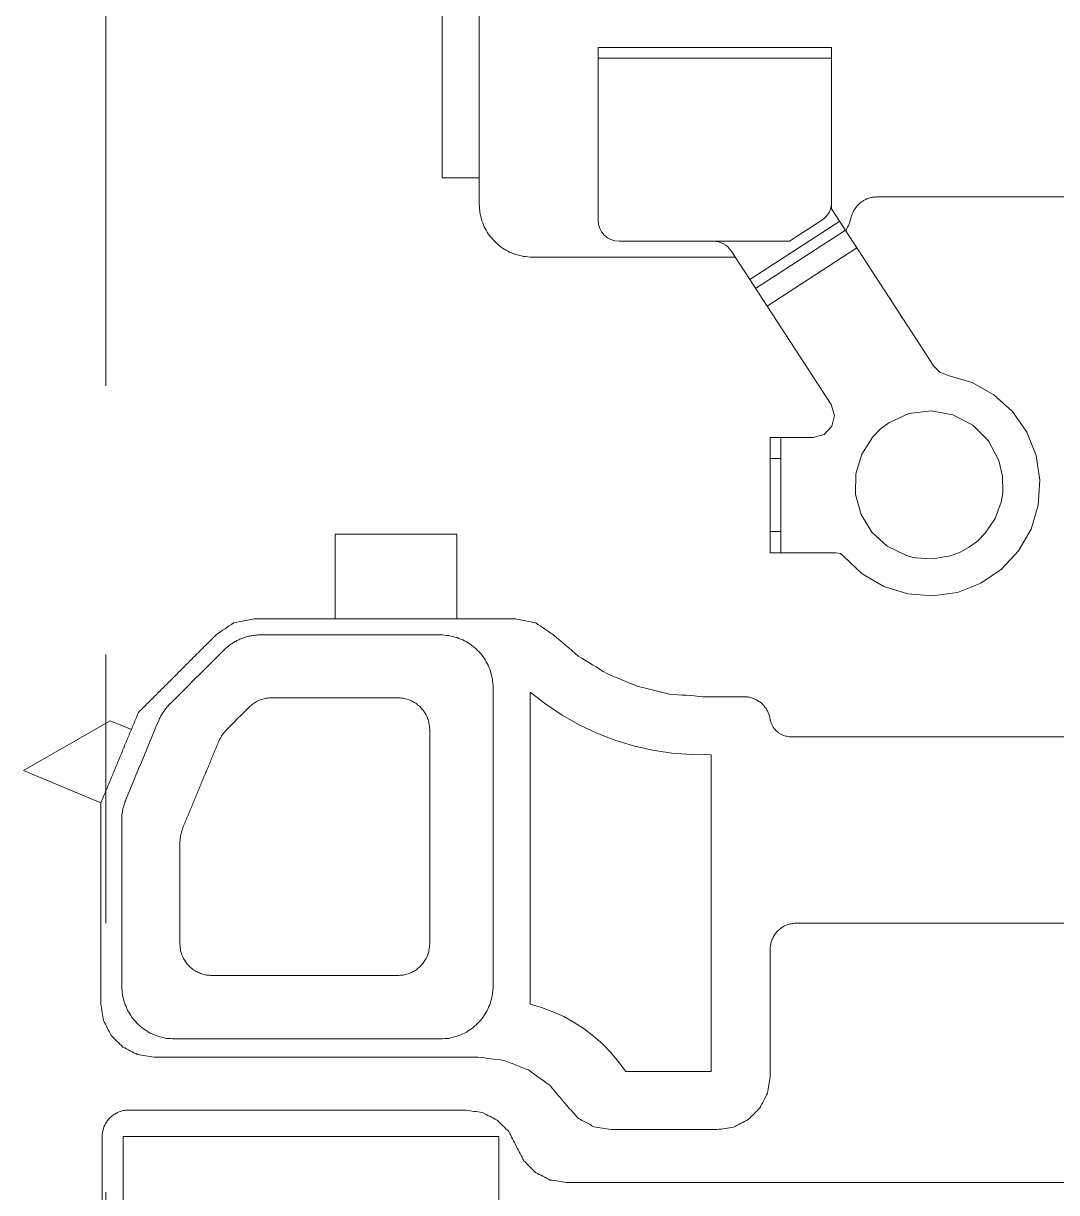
# Model space of a CAD drawing. Header units: millimetres. Extents: x 1863 to 2194, y 977 to 1295.
# Drawn here: x 2043.19 to 2052.95, y 1216.73 to 1227.79 of the extents above; entities that cross this region are included whole.
import ezdxf

# ---------------------------------------------------------------- set-up
doc = ezdxf.new("R2010")
doc.units = ezdxf.units.MM
doc.linetypes.add('CENTERX2', pattern=[101.6, 63.5, -12.7, 12.7, -12.7])
doc.layers.add('05 Tray 實際版框', color=220, linetype='Continuous', lineweight=25)
doc.layers.add('2', color=7, linetype='Continuous', true_color=0xffffff)

msp = doc.modelspace()

# ---------------------------------------------------------------- linework, layer by layer
at = {"layer": '05 Tray 實際版框', "linetype": 'CENTERX2', "lineweight": 0, "ltscale": 0.2}
msp.add_line((2043.966, 1257.38), (2043.966, 977.019), dxfattribs=at)
at = {"layer": '2', "color": 35, "linetype": 'Continuous', "lineweight": 18}
for p, q in [((2047.142, 1226.326), (2047.142, 1228.326)), ((2048.615, 1227.558), (2050.822, 1227.558)), ((2048.615, 1227.558), (2048.615, 1225.926)), ((2050.822, 1226.033), (2050.822, 1227.558)), ((2050.822, 1227.458), (2048.615, 1227.458)), ((2047.492, 1226.326), (2047.142, 1226.326)), ((2050.822, 1226.033), (2051.789, 1224.546)), ((2050.05, 1225.364), (2050.899, 1225.915)), ((2050.423, 1225.726), (2050.731, 1225.926)), ((2050.104, 1225.28), (2050.954, 1225.832)), ((2050.423, 1225.726), (2048.815, 1225.726)), ((2051.062, 1225.664), (2050.213, 1225.112)), ((2050.817, 1224.182), (2049.874, 1225.635)), ((2051.789, 1224.546), (2051.846, 1224.488)), ((2051.846, 1224.488), (2051.923, 1224.457)), ((2051.923, 1224.457), (2052.149, 1224.391)), ((2052.149, 1224.391), (2052.356, 1224.275)), ((2052.356, 1224.275), (2052.531, 1224.116)), ((2050.85, 1224.081), (2050.817, 1224.182)), ((2051.362, 1224.01), (2051.553, 1224.097)), ((2051.553, 1224.097), (2051.762, 1224.123)), ((2051.762, 1224.123), (2051.968, 1224.085)), ((2052.531, 1224.116), (2052.667, 1223.922)), ((2050.825, 1223.978), (2050.85, 1224.081)), ((2051.282, 1223.95), (2051.362, 1224.01)), ((2051.968, 1224.085), (2052.155, 1223.988)), ((2052.155, 1223.988), (2052.304, 1223.84)), ((2050.243, 1223.873), (2050.649, 1223.873)), ((2050.243, 1222.783), (2050.243, 1223.873)), ((2050.343, 1223.873), (2050.343, 1222.783)), ((2050.649, 1223.873), (2050.751, 1223.901)), ((2050.751, 1223.901), (2050.825, 1223.978)), ((2051.107, 1223.715), (2051.211, 1223.879)), ((2051.211, 1223.879), (2051.282, 1223.95)), ((2052.667, 1223.922), (2052.755, 1223.702)), ((2052.304, 1223.84), (2052.403, 1223.654)), ((2050.343, 1223.673), (2050.243, 1223.673)), ((2051.05, 1223.528), (2051.107, 1223.715)), ((2052.403, 1223.654), (2052.437, 1223.507)), ((2052.755, 1223.702), (2052.791, 1223.468)), ((2051.049, 1223.333), (2051.05, 1223.528)), ((2052.437, 1223.507), (2052.439, 1223.355)), ((2052.791, 1223.468), (2052.775, 1223.232)), ((2051.101, 1223.145), (2051.049, 1223.333)), ((2052.439, 1223.355), (2052.433, 1223.308)), ((2052.424, 1223.262), (2052.366, 1223.105)), ((2052.433, 1223.308), (2052.424, 1223.262)), ((2052.775, 1223.232), (2052.706, 1223.006)), ((2051.202, 1222.978), (2051.101, 1223.145)), ((2052.366, 1223.105), (2052.274, 1222.966)), ((2052.706, 1223.006), (2052.589, 1222.8)), ((2047.281, 1222.957), (2046.131, 1222.957)), ((2046.131, 1222.957), (2046.131, 1222.157)), ((2047.281, 1222.157), (2047.281, 1222.957)), ((2050.243, 1222.983), (2050.343, 1222.983)), ((2051.346, 1222.846), (2051.202, 1222.978)), ((2052.203, 1222.896), (2052.123, 1222.836)), ((2052.274, 1222.966), (2052.203, 1222.896)), ((2050.862, 1222.783), (2050.243, 1222.783)), ((2050.905, 1222.774), (2050.862, 1222.783)), ((2050.939, 1222.747), (2050.905, 1222.774)), ((2051.522, 1222.759), (2051.346, 1222.846)), ((2052.037, 1222.788), (2051.944, 1222.752)), ((2052.123, 1222.836), (2052.037, 1222.788)), ((2052.589, 1222.8), (2052.427, 1222.627)), ((2051.11, 1222.584), (2050.939, 1222.747)), ((2051.567, 1222.745), (2051.522, 1222.759)), ((2051.613, 1222.735), (2051.567, 1222.745)), ((2051.78, 1222.724), (2051.613, 1222.735)), ((2051.944, 1222.752), (2051.78, 1222.724)), ((2051.315, 1222.464), (2051.11, 1222.584)), ((2052.427, 1222.627), (2052.231, 1222.494)), ((2051.541, 1222.393), (2051.315, 1222.464)), ((2052.231, 1222.494), (2052.011, 1222.408)), ((2051.776, 1222.374), (2051.541, 1222.393)), ((2052.011, 1222.408), (2051.776, 1222.374)), ((2047.974, 1221.465), (2048.121, 1221.35)), ((2047.974, 1218.517), (2047.974, 1221.465)), ((2048.121, 1221.35), (2048.275, 1221.248)), ((2048.275, 1221.248), (2048.436, 1221.157)), ((2044.007, 1221.193), (2043.186, 1220.723)), ((2044.206, 1221.112), (2044.007, 1221.193)), ((2048.436, 1221.157), (2048.603, 1221.078)), ((2048.603, 1221.078), (2048.774, 1221.012)), ((2048.774, 1221.012), (2048.95, 1220.958)), ((2048.95, 1220.958), (2049.13, 1220.917)), ((2049.13, 1220.917), (2049.313, 1220.889)), ((2049.313, 1220.889), (2049.498, 1220.875)), ((2049.498, 1220.875), (2049.684, 1220.873)), ((2049.684, 1220.873), (2049.684, 1217.88)), ((2043.186, 1220.723), (2043.919, 1220.419)), ((2048.082, 1218.485), (2047.973, 1218.517)), ((2048.188, 1218.445), (2048.082, 1218.485)), ((2048.291, 1218.398), (2048.188, 1218.445)), ((2048.39, 1218.344), (2048.291, 1218.398)), ((2048.484, 1218.282), (2048.39, 1218.344)), ((2048.574, 1218.214), (2048.484, 1218.282)), ((2048.658, 1218.14), (2048.574, 1218.214)), ((2048.737, 1218.059), (2048.658, 1218.14)), ((2048.81, 1217.972), (2048.737, 1218.059)), ((2048.877, 1217.88), (2048.81, 1217.972)), ((2049.684, 1217.88), (2048.877, 1217.88))]:
    msp.add_line(p, q, dxfattribs=at)
for centre, start, end in [((2050.622, 1226.094), 302.9616, 0), ((2048.815, 1225.926), 180, 270), ((2049.706, 1225.526), 32.9887, 90)]:
    msp.add_arc(centre, 0.2, start, end, dxfattribs=at)
for points, degree in [([(2047.492, 1229.674), (2047.492, 1226.076)], 1), ([(2051.072, 1226.071), (2051.08, 1226.078), (2051.089, 1226.086), (2051.097, 1226.093)], 3), ([(2051.097, 1226.093), (2051.106, 1226.099), (2051.115, 1226.105), (2051.124, 1226.111)], 3), ([(2051.124, 1226.111), (2051.133, 1226.116), (2051.143, 1226.121), (2051.153, 1226.126)], 3), ([(2051.153, 1226.126), (2051.163, 1226.13), (2051.174, 1226.133), (2051.184, 1226.137)], 3), ([(2051.184, 1226.137), (2051.195, 1226.139), (2051.206, 1226.141), (2051.217, 1226.144)], 3), ([(2051.217, 1226.144), (2051.228, 1226.144), (2051.24, 1226.145), (2051.251, 1226.146)], 3), ([(2051.251, 1226.146), (2056.294, 1226.146)], 1), ([(2047.492, 1226.076), (2047.495, 1226.049), (2047.497, 1226.022), (2047.499, 1225.995)], 3), ([(2047.499, 1225.995), (2047.505, 1225.969), (2047.512, 1225.944), (2047.518, 1225.918)], 3), ([(2051.008, 1225.956), (2051.012, 1225.967), (2051.015, 1225.978), (2051.019, 1225.989)], 3), ([(2051.019, 1225.989), (2051.023, 1225.999), (2051.028, 1226.009), (2051.033, 1226.019)], 3), ([(2051.033, 1226.019), (2051.039, 1226.028), (2051.045, 1226.037), (2051.051, 1226.046)], 3), ([(2051.051, 1226.046), (2051.058, 1226.055), (2051.065, 1226.063), (2051.072, 1226.071)], 3), ([(2047.518, 1225.918), (2047.528, 1225.894), (2047.538, 1225.87), (2047.548, 1225.846)], 3), ([(2050.959, 1225.831), (2050.968, 1225.851), (2050.978, 1225.871), (2050.988, 1225.891)], 3), ([(2050.988, 1225.891), (2050.995, 1225.913), (2051.001, 1225.934), (2051.008, 1225.956)], 3), ([(2047.548, 1225.846), (2047.562, 1225.824), (2047.575, 1225.803), (2047.589, 1225.781)], 3), ([(2047.589, 1225.781), (2047.605, 1225.761), (2047.622, 1225.742), (2047.639, 1225.723)], 3), ([(2047.639, 1225.723), (2047.658, 1225.706), (2047.677, 1225.689), (2047.697, 1225.673)], 3), ([(2047.697, 1225.673), (2047.719, 1225.659), (2047.74, 1225.645), (2047.762, 1225.632)], 3), ([(2047.762, 1225.632), (2047.786, 1225.622), (2047.81, 1225.612), (2047.834, 1225.602)], 3), ([(2047.834, 1225.602), (2047.86, 1225.595), (2047.885, 1225.589), (2047.911, 1225.583)], 3), ([(2047.911, 1225.583), (2047.938, 1225.58), (2047.965, 1225.578), (2047.992, 1225.576)], 3), ([(2047.992, 1225.576), (2049.912, 1225.576)], 1), ([(2045.172, 1222.119), (2045.118, 1222.083), (2045.064, 1222.046), (2045.01, 1222.01)], 3), ([(2045.363, 1222.157), (2045.299, 1222.144), (2045.236, 1222.131), (2045.172, 1222.119)], 3), ([(2047.836, 1222.157), (2045.363, 1222.157)], 1), ([(2048.028, 1222.119), (2047.964, 1222.131), (2047.9, 1222.144), (2047.836, 1222.157)], 3), ([(2048.189, 1222.01), (2048.135, 1222.046), (2048.081, 1222.082), (2048.028, 1222.119)], 3), ([(2045.01, 1222.01), (2044.273, 1221.273)], 1), ([(2045.314, 1221.993), (2045.302, 1221.989), (2045.289, 1221.986), (2045.276, 1221.982)], 3), ([(2045.353, 1222), (2045.34, 1221.998), (2045.327, 1221.995), (2045.314, 1221.993)], 3), ([(2045.392, 1222.005), (2045.379, 1222.004), (2045.366, 1222.002), (2045.353, 1222)], 3), ([(2045.432, 1222.007), (2045.419, 1222.006), (2045.405, 1222.006), (2045.392, 1222.005)], 3), ([(2047.125, 1222.007), (2045.432, 1222.007)], 1), ([(2047.206, 1222), (2047.179, 1222.002), (2047.152, 1222.005), (2047.125, 1222.007)], 3), ([(2047.283, 1221.981), (2047.257, 1221.988), (2047.232, 1221.994), (2047.206, 1222)], 3), ([(2048.428, 1221.806), (2048.348, 1221.874), (2048.269, 1221.942), (2048.189, 1222.01)], 3), ([(2045.107, 1221.887), (2045.097, 1221.878), (2045.088, 1221.869), (2045.078, 1221.86)], 3), ([(2045.138, 1221.911), (2045.128, 1221.903), (2045.117, 1221.895), (2045.107, 1221.887)], 3), ([(2045.17, 1221.933), (2045.16, 1221.926), (2045.149, 1221.919), (2045.138, 1221.911)], 3), ([(2045.204, 1221.952), (2045.193, 1221.946), (2045.182, 1221.939), (2045.17, 1221.933)], 3), ([(2045.24, 1221.969), (2045.228, 1221.963), (2045.216, 1221.958), (2045.204, 1221.952)], 3), ([(2045.276, 1221.982), (2045.264, 1221.978), (2045.252, 1221.973), (2045.24, 1221.969)], 3), ([(2047.355, 1221.951), (2047.331, 1221.961), (2047.307, 1221.971), (2047.283, 1221.981)], 3), ([(2047.42, 1221.91), (2047.398, 1221.924), (2047.377, 1221.937), (2047.355, 1221.951)], 3), ([(2047.478, 1221.86), (2047.459, 1221.877), (2047.44, 1221.894), (2047.42, 1221.91)], 3), ([(2045.078, 1221.86), (2044.568, 1221.351)], 1), ([(2047.528, 1221.802), (2047.512, 1221.821), (2047.495, 1221.841), (2047.478, 1221.86)], 3), ([(2047.569, 1221.736), (2047.555, 1221.758), (2047.542, 1221.78), (2047.528, 1221.802)], 3), ([(2048.697, 1221.641), (2048.607, 1221.696), (2048.518, 1221.751), (2048.428, 1221.806)], 3), ([(2047.599, 1221.665), (2047.589, 1221.689), (2047.579, 1221.713), (2047.569, 1221.736)], 3), ([(2047.618, 1221.588), (2047.612, 1221.613), (2047.605, 1221.639), (2047.599, 1221.665)], 3), ([(2047.625, 1221.507), (2047.622, 1221.534), (2047.62, 1221.561), (2047.618, 1221.588)], 3), ([(2048.986, 1221.521), (2048.89, 1221.561), (2048.793, 1221.601), (2048.697, 1221.641)], 3), ([(2047.625, 1218.687), (2047.625, 1221.507)], 1), ([(2049.292, 1221.447), (2049.19, 1221.471), (2049.088, 1221.496), (2048.986, 1221.521)], 3), ([(2049.606, 1221.422), (2049.501, 1221.431), (2049.397, 1221.439), (2049.292, 1221.447)], 3), ([(2044.555, 1221.337), (2044.55, 1221.332), (2044.546, 1221.327), (2044.542, 1221.322)], 3), ([(2044.568, 1221.351), (2044.564, 1221.346), (2044.559, 1221.341), (2044.555, 1221.337)], 3), ([(2045.337, 1221.34), (2045.331, 1221.334), (2045.326, 1221.329), (2045.32, 1221.324)], 3), ([(2045.355, 1221.354), (2045.349, 1221.35), (2045.343, 1221.345), (2045.337, 1221.34)], 3), ([(2045.375, 1221.367), (2045.368, 1221.363), (2045.362, 1221.359), (2045.355, 1221.354)], 3), ([(2045.395, 1221.379), (2045.388, 1221.375), (2045.382, 1221.371), (2045.375, 1221.367)], 3), ([(2045.416, 1221.389), (2045.409, 1221.386), (2045.402, 1221.382), (2045.395, 1221.379)], 3), ([(2045.438, 1221.397), (2045.431, 1221.394), (2045.424, 1221.391), (2045.416, 1221.389)], 3), ([(2045.461, 1221.403), (2045.453, 1221.401), (2045.446, 1221.399), (2045.438, 1221.397)], 3), ([(2045.484, 1221.408), (2045.476, 1221.406), (2045.468, 1221.405), (2045.461, 1221.403)], 3), ([(2045.507, 1221.411), (2045.499, 1221.41), (2045.492, 1221.409), (2045.484, 1221.408)], 3), ([(2045.531, 1221.412), (2045.523, 1221.411), (2045.515, 1221.411), (2045.507, 1221.411)], 3), ([(2046.725, 1221.412), (2045.531, 1221.412)], 1), ([(2046.774, 1221.408), (2046.758, 1221.409), (2046.742, 1221.41), (2046.725, 1221.412)], 3), ([(2046.82, 1221.396), (2046.805, 1221.4), (2046.789, 1221.404), (2046.774, 1221.408)], 3), ([(2046.863, 1221.378), (2046.849, 1221.384), (2046.835, 1221.39), (2046.82, 1221.396)], 3), ([(2046.902, 1221.354), (2046.889, 1221.362), (2046.876, 1221.37), (2046.863, 1221.378)], 3), ([(2046.937, 1221.324), (2046.926, 1221.334), (2046.914, 1221.344), (2046.902, 1221.354)], 3), ([(2049.994, 1221.422), (2049.606, 1221.422)], 1), ([(2050.03, 1221.42), (2050.018, 1221.421), (2050.006, 1221.421), (2049.994, 1221.422)], 3), ([(2050.065, 1221.412), (2050.054, 1221.415), (2050.042, 1221.417), (2050.03, 1221.42)], 3), ([(2050.098, 1221.4), (2050.087, 1221.404), (2050.076, 1221.408), (2050.065, 1221.412)], 3), ([(2050.129, 1221.383), (2050.119, 1221.389), (2050.108, 1221.394), (2050.098, 1221.4)], 3), ([(2050.157, 1221.363), (2050.147, 1221.369), (2050.138, 1221.376), (2050.129, 1221.383)], 3), ([(2050.181, 1221.338), (2050.173, 1221.346), (2050.165, 1221.354), (2050.157, 1221.363)], 3), ([(2050.203, 1221.311), (2050.196, 1221.32), (2050.188, 1221.329), (2050.181, 1221.338)], 3), ([(2044.273, 1221.273), (2043.919, 1220.42)], 1), ([(2044.477, 1221.224), (2044.474, 1221.218), (2044.471, 1221.212), (2044.468, 1221.207)], 3), ([(2044.486, 1221.242), (2044.483, 1221.236), (2044.48, 1221.23), (2044.477, 1221.224)], 3), ([(2044.496, 1221.259), (2044.493, 1221.253), (2044.489, 1221.247), (2044.486, 1221.242)], 3), ([(2044.506, 1221.275), (2044.503, 1221.27), (2044.499, 1221.264), (2044.496, 1221.259)], 3), ([(2044.518, 1221.291), (2044.514, 1221.286), (2044.51, 1221.28), (2044.506, 1221.275)], 3), ([(2044.529, 1221.307), (2044.525, 1221.302), (2044.522, 1221.296), (2044.518, 1221.291)], 3), ([(2044.542, 1221.322), (2044.538, 1221.317), (2044.534, 1221.312), (2044.529, 1221.307)], 3), ([(2045.32, 1221.324), (2045.113, 1221.118)], 1), ([(2046.967, 1221.289), (2046.957, 1221.3), (2046.947, 1221.312), (2046.937, 1221.324)], 3), ([(2046.992, 1221.25), (2046.984, 1221.263), (2046.975, 1221.276), (2046.967, 1221.289)], 3), ([(2047.01, 1221.206), (2047.004, 1221.221), (2046.998, 1221.235), (2046.992, 1221.25)], 3), ([(2050.22, 1221.28), (2050.214, 1221.29), (2050.208, 1221.301), (2050.203, 1221.311)], 3), ([(2050.233, 1221.247), (2050.229, 1221.258), (2050.224, 1221.269), (2050.22, 1221.28)], 3), ([(2050.241, 1221.212), (2050.238, 1221.223), (2050.236, 1221.235), (2050.233, 1221.247)], 3), ([(2044.461, 1221.189), (2044.153, 1220.447)], 1), ([(2044.468, 1221.207), (2044.466, 1221.201), (2044.463, 1221.195), (2044.461, 1221.189)], 3), ([(2045.102, 1221.106), (2045.099, 1221.102), (2045.095, 1221.098), (2045.092, 1221.094)], 3), ([(2045.113, 1221.118), (2045.109, 1221.114), (2045.106, 1221.11), (2045.102, 1221.106)], 3), ([(2047.021, 1221.16), (2047.017, 1221.176), (2047.014, 1221.191), (2047.01, 1221.206)], 3), ([(2047.025, 1221.112), (2047.024, 1221.128), (2047.023, 1221.144), (2047.021, 1221.16)], 3), ([(2047.025, 1219.087), (2047.025, 1221.112)], 1), ([(2050.242, 1221.204), (2050.242, 1221.205), (2050.242, 1221.205), (2050.242, 1221.206)], 3), ([(2050.242, 1221.203), (2050.242, 1221.203), (2050.242, 1221.204), (2050.242, 1221.204)], 3), ([(2050.243, 1221.202), (2050.243, 1221.202), (2050.243, 1221.203), (2050.242, 1221.203)], 3), ([(2050.243, 1221.2), (2050.243, 1221.201), (2050.243, 1221.201), (2050.243, 1221.202)], 3), ([(2050.243, 1221.199), (2050.243, 1221.199), (2050.243, 1221.2), (2050.243, 1221.2)], 3), ([(2050.244, 1221.197), (2050.244, 1221.198), (2050.244, 1221.198), (2050.243, 1221.199)], 3), ([(2050.252, 1221.171), (2050.249, 1221.18), (2050.247, 1221.188), (2050.244, 1221.197)], 3), ([(2050.263, 1221.147), (2050.259, 1221.155), (2050.256, 1221.163), (2050.252, 1221.171)], 3), ([(2050.277, 1221.124), (2050.273, 1221.132), (2050.268, 1221.139), (2050.263, 1221.147)], 3), ([(2050.295, 1221.104), (2050.289, 1221.111), (2050.283, 1221.117), (2050.277, 1221.124)], 3), ([(2045.033, 1221.002), (2045.031, 1220.997), (2045.029, 1220.993), (2045.027, 1220.988)], 3), ([(2045.04, 1221.016), (2045.037, 1221.012), (2045.035, 1221.007), (2045.033, 1221.002)], 3), ([(2045.047, 1221.03), (2045.044, 1221.026), (2045.042, 1221.021), (2045.04, 1221.016)], 3), ([(2045.055, 1221.044), (2045.052, 1221.039), (2045.05, 1221.035), (2045.047, 1221.03)], 3), ([(2045.063, 1221.057), (2045.06, 1221.053), (2045.058, 1221.048), (2045.055, 1221.044)], 3), ([(2045.072, 1221.07), (2045.069, 1221.066), (2045.066, 1221.061), (2045.063, 1221.057)], 3), ([(2045.082, 1221.082), (2045.079, 1221.078), (2045.075, 1221.074), (2045.072, 1221.07)], 3), ([(2045.092, 1221.094), (2045.088, 1221.09), (2045.085, 1221.086), (2045.082, 1221.082)], 3), ([(2050.314, 1221.086), (2050.308, 1221.092), (2050.301, 1221.098), (2050.295, 1221.104)], 3), ([(2050.336, 1221.071), (2050.329, 1221.076), (2050.321, 1221.081), (2050.314, 1221.086)], 3), ([(2050.36, 1221.059), (2050.352, 1221.063), (2050.344, 1221.067), (2050.336, 1221.071)], 3), ([(2050.385, 1221.05), (2050.376, 1221.053), (2050.368, 1221.056), (2050.36, 1221.059)], 3), ([(2050.411, 1221.045), (2050.402, 1221.047), (2050.394, 1221.048), (2050.385, 1221.05)], 3), ([(2050.439, 1221.043), (2050.43, 1221.043), (2050.42, 1221.044), (2050.411, 1221.045)], 3), ([(2050.553, 1221.043), (2050.439, 1221.043)], 1), ([(2050.961, 1221.043), (2050.553, 1221.043)], 1), ([(2051.368, 1221.043), (2050.961, 1221.043)], 1), ([(2052.659, 1221.043), (2051.368, 1221.043)], 1), ([(2053.105, 1221.043), (2052.659, 1221.043)], 1), ([(2045.027, 1220.988), (2044.695, 1220.189)], 1), ([(2044.153, 1220.447), (2044.151, 1220.441), (2044.148, 1220.435), (2044.146, 1220.429)], 3), ([(2043.919, 1220.42), (2043.919, 1218.515)], 1), ([(2044.121, 1220.334), (2044.12, 1220.328), (2044.119, 1220.321), (2044.118, 1220.315)], 3), ([(2044.125, 1220.354), (2044.123, 1220.347), (2044.122, 1220.341), (2044.121, 1220.334)], 3), ([(2044.129, 1220.373), (2044.127, 1220.366), (2044.126, 1220.36), (2044.125, 1220.354)], 3), ([(2044.134, 1220.392), (2044.132, 1220.385), (2044.131, 1220.379), (2044.129, 1220.373)], 3), ([(2044.14, 1220.411), (2044.138, 1220.404), (2044.136, 1220.398), (2044.134, 1220.392)], 3), ([(2044.146, 1220.429), (2044.144, 1220.423), (2044.142, 1220.417), (2044.14, 1220.411)], 3), ([(2044.116, 1220.295), (2044.116, 1220.289), (2044.116, 1220.282), (2044.115, 1220.276)], 3), ([(2044.115, 1220.276), (2044.115, 1220.269), (2044.115, 1220.263), (2044.115, 1220.256)], 3), ([(2044.115, 1220.256), (2044.115, 1218.687)], 1), ([(2044.118, 1220.315), (2044.118, 1220.308), (2044.117, 1220.302), (2044.116, 1220.295)], 3), ([(2044.673, 1220.114), (2044.672, 1220.109), (2044.671, 1220.104), (2044.67, 1220.099)], 3), ([(2044.676, 1220.129), (2044.675, 1220.124), (2044.674, 1220.119), (2044.673, 1220.114)], 3), ([(2044.68, 1220.144), (2044.679, 1220.139), (2044.678, 1220.134), (2044.676, 1220.129)], 3), ([(2044.685, 1220.159), (2044.683, 1220.154), (2044.682, 1220.149), (2044.68, 1220.144)], 3), ([(2044.69, 1220.174), (2044.688, 1220.169), (2044.686, 1220.164), (2044.685, 1220.159)], 3), ([(2044.695, 1220.189), (2044.693, 1220.184), (2044.691, 1220.179), (2044.69, 1220.174)], 3), ([(2044.666, 1220.067), (2044.666, 1220.062), (2044.666, 1220.057), (2044.665, 1220.052)], 3), ([(2044.665, 1220.052), (2044.665, 1220.047), (2044.665, 1220.041), (2044.665, 1220.036)], 3), ([(2044.665, 1220.036), (2044.665, 1219.087)], 1), ([(2044.668, 1220.083), (2044.667, 1220.078), (2044.667, 1220.073), (2044.666, 1220.067)], 3), ([(2044.67, 1220.099), (2044.669, 1220.093), (2044.669, 1220.088), (2044.668, 1220.083)], 3), ([(2050.314, 1219.209), (2050.324, 1219.218), (2050.333, 1219.226), (2050.343, 1219.234)], 3), ([(2050.343, 1219.234), (2050.354, 1219.241), (2050.365, 1219.248), (2050.376, 1219.255)], 3), ([(2050.376, 1219.255), (2050.388, 1219.26), (2050.4, 1219.265), (2050.412, 1219.27)], 3), ([(2050.412, 1219.27), (2050.425, 1219.273), (2050.437, 1219.276), (2050.45, 1219.279)], 3), ([(2050.45, 1219.279), (2050.464, 1219.28), (2050.477, 1219.281), (2050.491, 1219.282)], 3), ([(2050.491, 1219.282), (2050.553, 1219.282)], 1), ([(2050.553, 1219.282), (2050.961, 1219.282)], 1), ([(2050.961, 1219.282), (2051.368, 1219.282)], 1), ([(2051.368, 1219.282), (2052.659, 1219.282)], 1), ([(2052.659, 1219.282), (2053.105, 1219.282)], 1), ([(2050.254, 1219.111), (2050.259, 1219.123), (2050.264, 1219.135), (2050.269, 1219.147)], 3), ([(2050.269, 1219.147), (2050.276, 1219.158), (2050.282, 1219.169), (2050.289, 1219.18)], 3), ([(2050.289, 1219.18), (2050.297, 1219.19), (2050.306, 1219.2), (2050.314, 1219.209)], 3), ([(2044.665, 1219.087), (2044.666, 1219.07), (2044.668, 1219.054), (2044.669, 1219.038)], 3), ([(2044.669, 1219.038), (2044.673, 1219.023), (2044.676, 1219.007), (2044.68, 1218.992)], 3), ([(2047.01, 1218.992), (2047.014, 1219.007), (2047.017, 1219.023), (2047.021, 1219.038)], 3), ([(2047.021, 1219.038), (2047.023, 1219.054), (2047.024, 1219.07), (2047.025, 1219.087)], 3), ([(2050.241, 1219.032), (2050.242, 1219.046), (2050.243, 1219.059), (2050.244, 1219.073)], 3), ([(2050.241, 1217.83), (2050.241, 1219.032)], 1), ([(2050.244, 1219.073), (2050.247, 1219.086), (2050.251, 1219.099), (2050.254, 1219.111)], 3), ([(2044.68, 1218.992), (2044.686, 1218.977), (2044.692, 1218.963), (2044.698, 1218.949)], 3), ([(2044.698, 1218.949), (2044.707, 1218.936), (2044.715, 1218.923), (2044.723, 1218.909)], 3), ([(2044.723, 1218.909), (2044.733, 1218.898), (2044.743, 1218.886), (2044.753, 1218.874)], 3), ([(2046.937, 1218.874), (2046.947, 1218.886), (2046.957, 1218.898), (2046.967, 1218.909)], 3), ([(2046.967, 1218.909), (2046.975, 1218.923), (2046.984, 1218.936), (2046.992, 1218.949)], 3), ([(2046.992, 1218.949), (2046.998, 1218.963), (2047.004, 1218.977), (2047.01, 1218.992)], 3), ([(2044.753, 1218.874), (2044.764, 1218.864), (2044.776, 1218.854), (2044.788, 1218.844)], 3), ([(2044.788, 1218.844), (2044.801, 1218.836), (2044.814, 1218.828), (2044.827, 1218.82)], 3), ([(2044.827, 1218.82), (2044.841, 1218.814), (2044.856, 1218.808), (2044.87, 1218.802)], 3), ([(2044.87, 1218.802), (2044.885, 1218.798), (2044.901, 1218.794), (2044.916, 1218.791)], 3), ([(2044.916, 1218.791), (2044.932, 1218.789), (2044.948, 1218.788), (2044.965, 1218.787)], 3), ([(2044.965, 1218.787), (2046.725, 1218.787)], 1), ([(2046.725, 1218.787), (2046.742, 1218.788), (2046.758, 1218.789), (2046.774, 1218.791)], 3), ([(2046.774, 1218.791), (2046.789, 1218.794), (2046.805, 1218.798), (2046.82, 1218.802)], 3), ([(2046.82, 1218.802), (2046.835, 1218.808), (2046.849, 1218.814), (2046.863, 1218.82)], 3), ([(2046.863, 1218.82), (2046.876, 1218.828), (2046.889, 1218.836), (2046.902, 1218.844)], 3), ([(2046.902, 1218.844), (2046.914, 1218.854), (2046.926, 1218.864), (2046.937, 1218.874)], 3), ([(2044.115, 1218.687), (2044.117, 1218.66), (2044.119, 1218.633), (2044.121, 1218.606)], 3), ([(2047.618, 1218.606), (2047.62, 1218.633), (2047.622, 1218.66), (2047.625, 1218.687)], 3), ([(2044.121, 1218.606), (2044.128, 1218.58), (2044.134, 1218.554), (2044.14, 1218.529)], 3), ([(2047.599, 1218.529), (2047.605, 1218.554), (2047.612, 1218.58), (2047.618, 1218.606)], 3), ([(2043.919, 1218.515), (2043.927, 1218.464), (2043.935, 1218.412), (2043.944, 1218.361)], 3), ([(2044.14, 1218.529), (2044.15, 1218.505), (2044.161, 1218.481), (2044.171, 1218.457)], 3), ([(2044.171, 1218.457), (2044.184, 1218.435), (2044.198, 1218.413), (2044.211, 1218.391)], 3), ([(2047.528, 1218.391), (2047.542, 1218.413), (2047.555, 1218.435), (2047.569, 1218.457)], 3), ([(2047.569, 1218.457), (2047.579, 1218.481), (2047.589, 1218.505), (2047.599, 1218.529)], 3), ([(2043.944, 1218.361), (2043.967, 1218.314), (2043.991, 1218.268), (2044.014, 1218.221)], 3), ([(2044.211, 1218.391), (2044.228, 1218.372), (2044.245, 1218.352), (2044.261, 1218.333)], 3), ([(2047.478, 1218.333), (2047.495, 1218.352), (2047.512, 1218.372), (2047.528, 1218.391)], 3), ([(2044.261, 1218.333), (2044.281, 1218.316), (2044.3, 1218.3), (2044.32, 1218.283)], 3), ([(2044.32, 1218.283), (2044.341, 1218.27), (2044.363, 1218.256), (2044.385, 1218.242)], 3), ([(2044.385, 1218.242), (2044.409, 1218.232), (2044.433, 1218.222), (2044.457, 1218.212)], 3), ([(2047.283, 1218.212), (2047.307, 1218.222), (2047.331, 1218.232), (2047.355, 1218.242)], 3), ([(2047.355, 1218.242), (2047.377, 1218.256), (2047.398, 1218.27), (2047.42, 1218.283)], 3), ([(2047.42, 1218.283), (2047.44, 1218.3), (2047.459, 1218.316), (2047.478, 1218.333)], 3), ([(2044.014, 1218.221), (2044.051, 1218.184), (2044.089, 1218.148), (2044.126, 1218.111)], 3), ([(2044.457, 1218.212), (2044.483, 1218.206), (2044.508, 1218.199), (2044.534, 1218.193)], 3), ([(2044.534, 1218.193), (2044.561, 1218.191), (2044.588, 1218.189), (2044.615, 1218.187)], 3), ([(2044.615, 1218.187), (2047.125, 1218.187)], 1), ([(2047.125, 1218.187), (2047.152, 1218.189), (2047.179, 1218.191), (2047.206, 1218.193)], 3), ([(2047.206, 1218.193), (2047.232, 1218.199), (2047.257, 1218.206), (2047.283, 1218.212)], 3), ([(2044.126, 1218.111), (2044.172, 1218.087), (2044.218, 1218.063), (2044.265, 1218.04)], 3), ([(2044.265, 1218.04), (2044.316, 1218.032), (2044.368, 1218.023), (2044.419, 1218.015)], 3), ([(2044.419, 1218.015), (2047.479, 1218.015)], 1), ([(2047.479, 1218.015), (2047.562, 1218.005), (2047.644, 1217.995), (2047.726, 1217.985)], 3), ([(2047.726, 1217.985), (2047.803, 1217.954), (2047.88, 1217.924), (2047.957, 1217.894)], 3), ([(2047.957, 1217.894), (2048.025, 1217.845), (2048.092, 1217.797), (2048.159, 1217.749)], 3), ([(2050.217, 1217.675), (2050.225, 1217.727), (2050.233, 1217.778), (2050.241, 1217.83)], 3), ([(2048.159, 1217.749), (2048.213, 1217.685), (2048.266, 1217.622), (2048.319, 1217.558)], 3), ([(2050.145, 1217.536), (2050.169, 1217.582), (2050.193, 1217.629), (2050.217, 1217.675)], 3), ([(2044.033, 1217.467), (2044.023, 1217.459), (2044.013, 1217.451), (2044.003, 1217.442)], 3), ([(2044.065, 1217.487), (2044.054, 1217.481), (2044.044, 1217.474), (2044.033, 1217.467)], 3), ([(2044.101, 1217.503), (2044.089, 1217.498), (2044.077, 1217.492), (2044.065, 1217.487)], 3), ([(2044.14, 1217.512), (2044.127, 1217.509), (2044.114, 1217.506), (2044.101, 1217.503)], 3), ([(2044.18, 1217.515), (2044.166, 1217.514), (2044.153, 1217.513), (2044.14, 1217.512)], 3), ([(2047.369, 1217.515), (2044.18, 1217.515)], 1), ([(2047.522, 1217.491), (2047.471, 1217.499), (2047.42, 1217.507), (2047.369, 1217.515)], 3), ([(2047.661, 1217.421), (2047.615, 1217.444), (2047.569, 1217.468), (2047.522, 1217.491)], 3), ([(2048.319, 1217.558), (2048.356, 1217.518), (2048.393, 1217.477), (2048.43, 1217.436)], 3), ([(2050.035, 1217.425), (2050.072, 1217.462), (2050.109, 1217.499), (2050.145, 1217.536)], 3), ([(2043.958, 1217.38), (2043.953, 1217.368), (2043.948, 1217.356), (2043.943, 1217.345)], 3), ([(2043.978, 1217.413), (2043.972, 1217.402), (2043.965, 1217.391), (2043.958, 1217.38)], 3), ([(2044.003, 1217.442), (2043.995, 1217.433), (2043.987, 1217.423), (2043.978, 1217.413)], 3), ([(2047.773, 1217.311), (2047.736, 1217.348), (2047.698, 1217.384), (2047.661, 1217.421)], 3), ([(2048.43, 1217.436), (2048.479, 1217.41), (2048.527, 1217.384), (2048.576, 1217.357)], 3), ([(2048.576, 1217.357), (2048.63, 1217.348), (2048.684, 1217.339), (2048.739, 1217.33)], 3), ([(2049.741, 1217.33), (2049.792, 1217.338), (2049.844, 1217.346), (2049.896, 1217.354)], 3), ([(2049.896, 1217.354), (2049.942, 1217.378), (2049.989, 1217.402), (2050.035, 1217.425)], 3), ([(2043.933, 1217.306), (2043.932, 1217.293), (2043.931, 1217.279), (2043.93, 1217.266)], 3), ([(2043.93, 1217.266), (2043.93, 1215.002)], 1), ([(2043.943, 1217.345), (2043.94, 1217.332), (2043.937, 1217.319), (2043.933, 1217.306)], 3), ([(2044.13, 1217.265), (2044.13, 1215.085)], 1), ([(2047.679, 1217.265), (2044.13, 1217.265)], 1), ([(2047.679, 1215.085), (2047.679, 1217.265)], 1), ([(2047.843, 1217.173), (2047.82, 1217.219), (2047.796, 1217.265), (2047.773, 1217.311)], 3), ([(2048.739, 1217.33), (2049.689, 1217.33)], 1), ([(2049.689, 1217.33), (2049.741, 1217.33)], 1), ([(2047.915, 1217.035), (2047.891, 1217.081), (2047.867, 1217.127), (2047.843, 1217.173)], 3), ([(2048.025, 1216.925), (2047.988, 1216.961), (2047.952, 1216.998), (2047.915, 1217.035)], 3), ([(2048.164, 1216.854), (2048.118, 1216.878), (2048.072, 1216.901), (2048.025, 1216.925)], 3), ([(2048.318, 1216.83), (2048.267, 1216.838), (2048.216, 1216.846), (2048.164, 1216.854)], 3), ([(2050.835, 1216.83), (2048.318, 1216.83)], 1), ([(2051.203, 1216.83), (2050.835, 1216.83)], 1), ([(2051.571, 1216.83), (2051.203, 1216.83)], 1), ([(2052.659, 1216.83), (2051.571, 1216.83)], 1), ([(2053.105, 1216.83), (2052.659, 1216.83)], 1)]:
    msp.add_open_spline(points, degree=degree, dxfattribs=at)
msp.add_open_spline([(2050.242, 1221.206), (2050.242, 1221.206), (2050.242, 1221.207), (2050.242, 1221.208), (2050.241, 1221.208), (2050.241, 1221.209), (2050.241, 1221.21), (2050.241, 1221.211), (2050.241, 1221.211), (2050.241, 1221.212)], degree=3, knots=[0, 0, 0, 0, 0.251005, 0.251005, 0.501352, 0.501352, 0.751027, 0.751027, 1, 1, 1, 1], dxfattribs=at)

doc.saveas('drawing.dxf')
